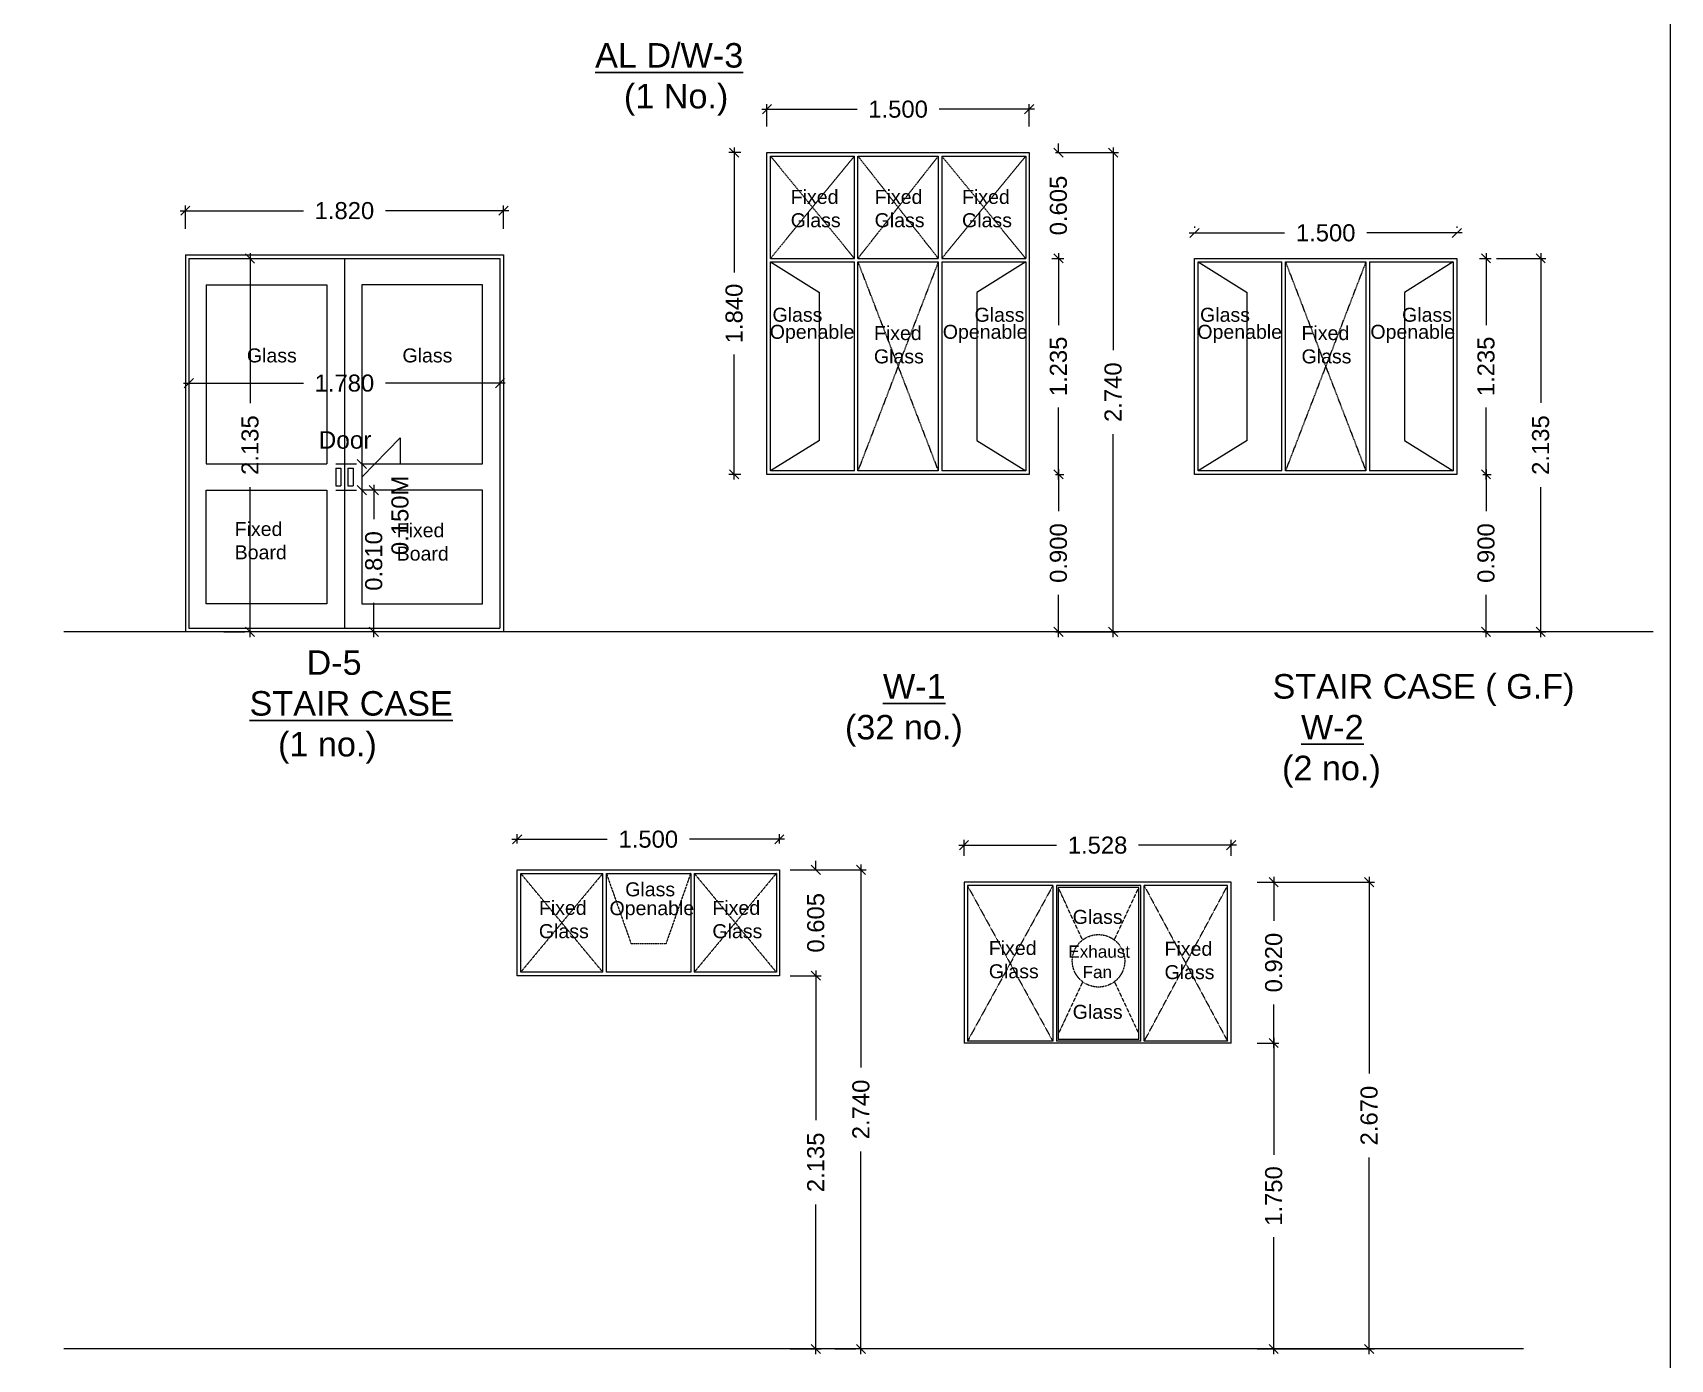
# Model space of a CAD drawing. Header units: metres. Extents: x 1545540 to 2027037, y 435419 to 693806.
# Drawn here: x 1554528 to 1563896, y 524198 to 531784 of the extents above; entities that cross this region are included whole.
import ezdxf

# ---------------------------------------------------------------- set-up
doc = ezdxf.new("R2010")
doc.units = ezdxf.units.M
doc.header["$LTSCALE"] = 1000
doc.header["$PDMODE"] = 35
doc.linetypes.add('ACAD_ISO02W100', pattern=[15, 12, -3])
doc.linetypes.add('DASHED', pattern=[0.75, 0.5, -0.25])
doc.layers.get('Defpoints').update_dxf_attribs({"lineweight": 18})
doc.layers.add('dimen', color=1, linetype='Continuous')
doc.layers.add('text', color=7, linetype='Continuous')
for name, color, linetype, lineweight in [('FLOOR FINISH', 10, 'Continuous', 15), ('Ventilator', 6, 'DASHED', 18), ('wall l', 7, 'Continuous', 20), ('Window n door', 150, 'Continuous', 15)]:
    doc.layers.add(name, color=color, linetype=linetype, lineweight=lineweight)
doc.styles.add('dim-stylus bt', font='arial.ttf')
doc.styles.add('L120', font='simplex.shx', dxfattribs={"height": 1})
doc.dimstyles.new('1      100 (big)', dxfattribs={"dimscale": 75, "dimtxt": 5, "dimasz": 3.5, "dimexe": 1.5, "dimexo": 2, "dimgap": 1, "dimtad": 0, "dimdec": 3, "dimlfac": 0.001, "dimzin": 0, "dimdsep": 46, "dimtxsty": 'dim-stylus bt', "dimblk": 'OBLIQUE', "dimcen": 0, "dimdle": 0.6, "dimclrd": 256, "dimclre": 7, "dimclrt": 256, "dimadec": 0, "dimazin": 0, "dimtfac": 0.7, "dimtdec": 3, "dimtofl": 0, "dimtmove": 1, "dimatfit": 3, "dimldrblk": 'OPEN90', "dimfxl": 0, "dimtolj": 1, "dimtzin": 0, "dimlwd": 15, "dimlwe": 15, "dimarcsym": 0})

# ---------------------------------------------------------------- blocks, each defined once
blk = doc.blocks.new('_Oblique')
at = {"color": 0, "linetype": 'ByBlock', "lineweight": -2}
blk.add_line((-0.5, -0.5), (0.5, 0.5), dxfattribs=at)
blk = doc.blocks.new('*D1062')
at = {"layer": 'Defpoints', "color": 0, "transparency": 16777216}
for p in [(1558711.7, 526996.6), (1558711.7, 526391.6), (1559007.4, 526391.6)]:
    blk.add_point(p, dxfattribs=at)
at = {"layer": 'dimen', "lineweight": 15, "transparency": 16777216}
for p, q in [((1559007.4, 526996.6), (1559007.4, 527049.1)), ((1559007.4, 526391.6), (1559007.4, 526339.1))]:
    blk.add_line(p, q, dxfattribs=at)
at = {"layer": 'dimen', "color": 7, "lineweight": 15, "transparency": 16777216}
for p, q in [((1558861.7, 526996.6), (1559037.4, 526996.6)), ((1558861.7, 526391.6), (1559037.4, 526391.6))]:
    blk.add_line(p, q, dxfattribs=at)
at = {"layer": 'dimen', "lineweight": 15, "transparency": 16777216, "xscale": 52.5, "yscale": 52.5, "zscale": 52.5}
for p, rotation in [((1559007.4, 526996.6), 270), ((1559007.4, 526391.6), 90)]:
    blk.add_blockref('_Oblique', p, dxfattribs=dict(at, rotation=rotation))
at = {"layer": 'dimen', "transparency": 16777216, "insert": (1559007.4, 526694.1), "char_height": 97.5, "attachment_point": 5, "rotation": 90, "style": 'dim-stylus bt'}
blk.add_mtext('\\A1;0.605 ', dxfattribs=at)
blk = doc.blocks.new('_Open90')
at = {"color": 0, "linetype": 'ByBlock', "lineweight": -2}
for p, q in [((0, 0), (-1, 0)), ((-0.5, 0.5), (0, 0)), ((0, 0), (-0.5, -0.5))]:
    blk.add_line(p, q, dxfattribs=at)
blk = doc.blocks.new('*D1063')
at = {"layer": 'Defpoints', "color": 0, "transparency": 16777216}
for p in [(1558799.2, 527171.7), (1557299.2, 526996.6), (1558799.2, 526996.6)]:
    blk.add_point(p, dxfattribs=at)
at = {"layer": 'dimen', "lineweight": 15, "transparency": 16777216}
for p, q in [((1557269.2, 527171.7), (1557814.5, 527171.7)), ((1558829.2, 527171.7), (1558284, 527171.7))]:
    blk.add_line(p, q, dxfattribs=at)
at = {"layer": 'dimen', "color": 7, "lineweight": 15, "transparency": 16777216}
for p, q in [((1557299.2, 527146.6), (1557299.2, 527201.7)), ((1558799.2, 527146.6), (1558799.2, 527201.7))]:
    blk.add_line(p, q, dxfattribs=at)
at = {"layer": 'dimen', "lineweight": 15, "transparency": 16777216, "xscale": 52.5, "yscale": 52.5, "zscale": 52.5, "rotation": 180}
blk.add_blockref('_Oblique', (1557299.2, 527171.7), dxfattribs=at)
at = {"layer": 'dimen', "lineweight": 15, "transparency": 16777216, "xscale": 52.5, "yscale": 52.5, "zscale": 52.5}
blk.add_blockref('_Oblique', (1558799.2, 527171.7), dxfattribs=at)
at = {"layer": 'dimen', "transparency": 16777216, "insert": (1558049.2, 527171.7), "char_height": 97.5, "attachment_point": 5, "style": 'dim-stylus bt'}
blk.add_mtext('\\A1;1.500 ', dxfattribs=at)
blk = doc.blocks.new('*D1064')
at = {"layer": 'Defpoints', "color": 0, "transparency": 16777216}
for p in [(1558711.7, 526391.6), (1558711.7, 524256.9), (1559007.4, 524256.9)]:
    blk.add_point(p, dxfattribs=at)
at = {"layer": 'dimen', "color": 7, "lineweight": 15, "transparency": 16777216}
for p, q in [((1558861.7, 526391.6), (1559037.4, 526391.6)), ((1558861.7, 524256.9), (1559037.4, 524256.9))]:
    blk.add_line(p, q, dxfattribs=at)
at = {"layer": 'dimen', "lineweight": 15, "transparency": 16777216}
for p, q in [((1559007.4, 526421.6), (1559007.4, 525565)), ((1559007.4, 524226.9), (1559007.4, 525083.6))]:
    blk.add_line(p, q, dxfattribs=at)
at = {"layer": 'dimen', "lineweight": 15, "transparency": 16777216, "xscale": 52.5, "yscale": 52.5, "zscale": 52.5}
for p, rotation in [((1559007.4, 526391.6), 90), ((1559007.4, 524256.9), 270)]:
    blk.add_blockref('_Oblique', p, dxfattribs=dict(at, rotation=rotation))
at = {"layer": 'dimen', "transparency": 16777216, "insert": (1559007.4, 525324.3), "char_height": 97.5, "attachment_point": 5, "rotation": 90, "style": 'dim-stylus bt'}
blk.add_mtext('\\A1;2.135 ', dxfattribs=at)
blk = doc.blocks.new('*D1065')
at = {"layer": 'Defpoints', "color": 0, "transparency": 16777216}
for p in [(1558799.2, 526996.6), (1559265.8, 524256.9), (1559265.8, 524256.9)]:
    blk.add_point(p, dxfattribs=at)
at = {"layer": 'dimen', "color": 7, "lineweight": 15, "transparency": 16777216}
for p, q in [((1558949.2, 526996.6), (1559295.8, 526996.6)), ((1559115.8, 524256.9), (1559235.8, 524256.9))]:
    blk.add_line(p, q, dxfattribs=at)
at = {"layer": 'dimen', "lineweight": 15, "transparency": 16777216}
for p, q in [((1559265.8, 527026.6), (1559265.8, 525866.9)), ((1559265.8, 524226.9), (1559265.8, 525386.6))]:
    blk.add_line(p, q, dxfattribs=at)
at = {"layer": 'dimen', "lineweight": 15, "transparency": 16777216, "xscale": 52.5, "yscale": 52.5, "zscale": 52.5}
for p, rotation in [((1559265.8, 526996.6), 90), ((1559265.8, 524256.9), 270)]:
    blk.add_blockref('_Oblique', p, dxfattribs=dict(at, rotation=rotation))
at = {"layer": 'dimen', "transparency": 16777216, "insert": (1559265.8, 525626.8), "char_height": 97.5, "attachment_point": 5, "rotation": 90, "style": 'dim-stylus bt'}
blk.add_mtext('\\A1;2.740 ', dxfattribs=at)
blk = doc.blocks.new('*D1013')
at = {"layer": 'Defpoints', "color": 0, "transparency": 16777216}
for p in [(1560228.2, 531098.4), (1560208.2, 530493.4), (1560395.7, 530493.4)]:
    blk.add_point(p, dxfattribs=at)
at = {"layer": 'dimen', "lineweight": 15, "transparency": 16777216}
for p, q in [((1560395.7, 531098.4), (1560395.7, 531150.9)), ((1560395.7, 530493.4), (1560395.7, 530440.9))]:
    blk.add_line(p, q, dxfattribs=at)
at = {"layer": 'dimen', "color": 7, "lineweight": 15, "transparency": 16777216}
for p, q in [((1560378.2, 531098.4), (1560425.7, 531098.4)), ((1560358.2, 530493.4), (1560425.7, 530493.4))]:
    blk.add_line(p, q, dxfattribs=at)
at = {"layer": 'dimen', "lineweight": 15, "transparency": 16777216, "xscale": 52.5, "yscale": 52.5, "zscale": 52.5}
for p, rotation in [((1560395.7, 531098.4), 270), ((1560395.7, 530493.4), 90)]:
    blk.add_blockref('_Oblique', p, dxfattribs=dict(at, rotation=rotation))
at = {"layer": 'dimen', "transparency": 16777216, "insert": (1560395.7, 530795.9), "char_height": 97.5, "attachment_point": 5, "rotation": 90, "style": 'dim-stylus bt'}
blk.add_mtext('\\A1;0.605 ', dxfattribs=at)
blk = doc.blocks.new('*D1014')
at = {"layer": 'Defpoints', "color": 0, "transparency": 16777216}
for p in [(1560208.2, 530493.4), (1560395.7, 530493.4), (1560228.2, 529258.4)]:
    blk.add_point(p, dxfattribs=at)
at = {"layer": 'dimen', "lineweight": 15, "transparency": 16777216}
for p, q in [((1560395.7, 530523.4), (1560395.7, 530111.1)), ((1560395.7, 529228.4), (1560395.7, 529640.6))]:
    blk.add_line(p, q, dxfattribs=at)
at = {"layer": 'dimen', "color": 7, "lineweight": 15, "transparency": 16777216}
for p, q in [((1560358.2, 530493.4), (1560425.7, 530493.4)), ((1560378.2, 529258.4), (1560425.7, 529258.4))]:
    blk.add_line(p, q, dxfattribs=at)
at = {"layer": 'dimen', "lineweight": 15, "transparency": 16777216, "xscale": 52.5, "yscale": 52.5, "zscale": 52.5}
for p, rotation in [((1560395.7, 530493.4), 90), ((1560395.7, 529258.4), 270)]:
    blk.add_blockref('_Oblique', p, dxfattribs=dict(at, rotation=rotation))
at = {"layer": 'dimen', "transparency": 16777216, "insert": (1560395.7, 529875.9), "char_height": 97.5, "attachment_point": 5, "rotation": 90, "style": 'dim-stylus bt'}
blk.add_mtext('\\A1;1.235 ', dxfattribs=at)
blk = doc.blocks.new('*D1015')
at = {"layer": 'Defpoints', "color": 0, "transparency": 16777216}
for p in [(1560228.2, 531346.3), (1558728.2, 531098.4), (1560228.2, 531098.4)]:
    blk.add_point(p, dxfattribs=at)
at = {"layer": 'dimen', "lineweight": 15, "transparency": 16777216}
for p, q in [((1558698.2, 531346.3), (1559243.4, 531346.3)), ((1560258.2, 531346.3), (1559712.9, 531346.3))]:
    blk.add_line(p, q, dxfattribs=at)
at = {"layer": 'dimen', "color": 7, "lineweight": 15, "transparency": 16777216}
for p, q in [((1558728.2, 531248.4), (1558728.2, 531376.3)), ((1560228.2, 531248.4), (1560228.2, 531376.3))]:
    blk.add_line(p, q, dxfattribs=at)
at = {"layer": 'dimen', "lineweight": 15, "transparency": 16777216, "xscale": 52.5, "yscale": 52.5, "zscale": 52.5, "rotation": 180}
blk.add_blockref('_Oblique', (1558728.2, 531346.3), dxfattribs=at)
at = {"layer": 'dimen', "lineweight": 15, "transparency": 16777216, "xscale": 52.5, "yscale": 52.5, "zscale": 52.5}
blk.add_blockref('_Oblique', (1560228.2, 531346.3), dxfattribs=at)
at = {"layer": 'dimen', "transparency": 16777216, "insert": (1559478.2, 531346.3), "char_height": 97.5, "attachment_point": 5, "style": 'dim-stylus bt'}
blk.add_mtext('\\A1;1.500 ', dxfattribs=at)
blk = doc.blocks.new('*D1016')
at = {"layer": 'Defpoints', "color": 0, "transparency": 16777216}
for p in [(1560228.2, 531098.4), (1560228.2, 528358.4), (1560708.2, 528358.4)]:
    blk.add_point(p, dxfattribs=at)
at = {"layer": 'dimen', "color": 7, "lineweight": 15, "transparency": 16777216}
for p, q in [((1560378.2, 531098.4), (1560738.2, 531098.4)), ((1560378.2, 528358.4), (1560738.2, 528358.4))]:
    blk.add_line(p, q, dxfattribs=at)
at = {"layer": 'dimen', "lineweight": 15, "transparency": 16777216}
for p, q in [((1560708.2, 531128.4), (1560708.2, 529968.5)), ((1560708.2, 528328.4), (1560708.2, 529488.2))]:
    blk.add_line(p, q, dxfattribs=at)
at = {"layer": 'dimen', "lineweight": 15, "transparency": 16777216, "xscale": 52.5, "yscale": 52.5, "zscale": 52.5}
for p, rotation in [((1560708.2, 531098.4), 90), ((1560708.2, 528358.4), 270)]:
    blk.add_blockref('_Oblique', p, dxfattribs=dict(at, rotation=rotation))
at = {"layer": 'dimen', "transparency": 16777216, "insert": (1560708.2, 529728.4), "char_height": 97.5, "attachment_point": 5, "rotation": 90, "style": 'dim-stylus bt'}
blk.add_mtext('\\A1;2.740 ', dxfattribs=at)
blk = doc.blocks.new('*D1017')
at = {"layer": 'Defpoints', "color": 0, "transparency": 16777216}
for p in [(1560228.2, 529258.4), (1560228.2, 528358.4), (1560395.7, 528358.4)]:
    blk.add_point(p, dxfattribs=at)
at = {"layer": 'dimen', "lineweight": 15, "transparency": 16777216}
for p, q in [((1560395.7, 529288.4), (1560395.7, 529047.7)), ((1560395.7, 528328.4), (1560395.7, 528569))]:
    blk.add_line(p, q, dxfattribs=at)
at = {"layer": 'dimen', "color": 7, "lineweight": 15, "transparency": 16777216}
for p, q in [((1560378.2, 529258.4), (1560425.7, 529258.4)), ((1560378.2, 528358.4), (1560425.7, 528358.4))]:
    blk.add_line(p, q, dxfattribs=at)
at = {"layer": 'dimen', "lineweight": 15, "transparency": 16777216, "xscale": 52.5, "yscale": 52.5, "zscale": 52.5}
for p, rotation in [((1560395.7, 529258.4), 90), ((1560395.7, 528358.4), 270)]:
    blk.add_blockref('_Oblique', p, dxfattribs=dict(at, rotation=rotation))
at = {"layer": 'dimen', "transparency": 16777216, "insert": (1560395.7, 528808.4), "char_height": 97.5, "attachment_point": 5, "rotation": 90, "style": 'dim-stylus bt'}
blk.add_mtext('\\A1;0.900 ', dxfattribs=at)
blk = doc.blocks.new('*D1018')
at = {"layer": 'Defpoints', "color": 0, "transparency": 16777216}
for p in [(1558728.2, 531098.4), (1558540.4, 529258.4), (1558728.2, 529258.4)]:
    blk.add_point(p, dxfattribs=at)
at = {"layer": 'dimen', "color": 7, "lineweight": 15, "transparency": 16777216}
for p, q in [((1558578.2, 531098.4), (1558510.4, 531098.4)), ((1558578.2, 529258.4), (1558510.4, 529258.4))]:
    blk.add_line(p, q, dxfattribs=at)
at = {"layer": 'dimen', "lineweight": 15, "transparency": 16777216}
for p, q in [((1558540.4, 531128.4), (1558540.4, 530413.1)), ((1558540.4, 529228.4), (1558540.4, 529943.6))]:
    blk.add_line(p, q, dxfattribs=at)
at = {"layer": 'dimen', "lineweight": 15, "transparency": 16777216, "xscale": 52.5, "yscale": 52.5, "zscale": 52.5}
for p, rotation in [((1558540.4, 531098.4), 90), ((1558540.4, 529258.4), 270)]:
    blk.add_blockref('_Oblique', p, dxfattribs=dict(at, rotation=rotation))
at = {"layer": 'dimen', "transparency": 16777216, "insert": (1558540.4, 530178.4), "char_height": 97.5, "attachment_point": 5, "rotation": 90, "style": 'dim-stylus bt'}
blk.add_mtext('\\A1;1.840', dxfattribs=at)
blk = doc.blocks.new('*D1025')
at = {"layer": 'Defpoints', "color": 0, "transparency": 16777216}
for p in [(1555420.8, 529779.8), (1557200.8, 529779.8), (1557200.8, 529779.8)]:
    blk.add_point(p, dxfattribs=at)
at = {"layer": 'dimen', "color": 7, "lineweight": 15, "transparency": 16777216}
for p, q in [((1555420.8, 529929.8), (1555420.8, 529809.8)), ((1557200.8, 529929.8), (1557200.8, 529809.8))]:
    blk.add_line(p, q, dxfattribs=at)
at = {"layer": 'dimen', "lineweight": 15, "transparency": 16777216}
for p, q in [((1555390.8, 529779.8), (1556076, 529779.8)), ((1557230.8, 529779.8), (1556545.5, 529779.8))]:
    blk.add_line(p, q, dxfattribs=at)
at = {"layer": 'dimen', "lineweight": 15, "transparency": 16777216, "xscale": 52.5, "yscale": 52.5, "zscale": 52.5, "rotation": 180}
blk.add_blockref('_Oblique', (1555420.8, 529779.8), dxfattribs=at)
at = {"layer": 'dimen', "lineweight": 15, "transparency": 16777216, "xscale": 52.5, "yscale": 52.5, "zscale": 52.5}
blk.add_blockref('_Oblique', (1557200.8, 529779.8), dxfattribs=at)
at = {"layer": 'dimen', "transparency": 16777216, "insert": (1556310.8, 529779.8), "char_height": 97.5, "attachment_point": 5, "style": 'dim-stylus bt'}
blk.add_mtext('\\A1;1.780 ', dxfattribs=at)
blk = doc.blocks.new('*D1026')
at = {"layer": 'Defpoints', "color": 0, "transparency": 16777216}
for p in [(1556410.8, 529318.1), (1556410.8, 529168.1), (1556410.8, 529168.1)]:
    blk.add_point(p, dxfattribs=at)
at = {"layer": 'dimen', "lineweight": 15, "transparency": 16777216}
for p, q in [((1556410.8, 529243.1), (1556628.9, 529468.1)), ((1556628.9, 529468.1), (1556628.9, 529318.1)), ((1556410.8, 529348.1), (1556410.8, 529138.1))]:
    blk.add_line(p, q, dxfattribs=at)
at = {"layer": 'dimen', "color": 7, "lineweight": 15, "transparency": 16777216}
for p, q in [((1556260.8, 529318.1), (1556380.8, 529318.1)), ((1556260.8, 529168.1), (1556380.8, 529168.1))]:
    blk.add_line(p, q, dxfattribs=at)
at = {"layer": 'dimen', "lineweight": 15, "transparency": 16777216, "xscale": 52.5, "yscale": 52.5, "zscale": 52.5}
for p, rotation in [((1556410.8, 529318.1), 90), ((1556410.8, 529168.1), 270)]:
    blk.add_blockref('_Oblique', p, dxfattribs=dict(at, rotation=rotation))
at = {"layer": 'dimen', "transparency": 16777216, "insert": (1556628.9, 529023.9), "char_height": 97.5, "attachment_point": 5, "rotation": 90, "style": 'dim-stylus bt'}
blk.add_mtext('\\A1;0.150M', dxfattribs=at)
blk = doc.blocks.new('*D1027')
at = {"layer": 'Defpoints', "color": 0, "transparency": 16777216}
for p in [(1556410.8, 529168.1), (1556410.8, 528358.4), (1556478.8, 528358.4)]:
    blk.add_point(p, dxfattribs=at)
at = {"layer": 'dimen', "lineweight": 15, "transparency": 16777216}
for p, q in [((1556478.8, 529198.1), (1556478.8, 529002.6)), ((1556478.8, 528328.4), (1556478.8, 528523.9))]:
    blk.add_line(p, q, dxfattribs=at)
at = {"layer": 'dimen', "color": 7, "lineweight": 15, "transparency": 16777216}
for p, q in [((1556560.8, 529168.1), (1556508.8, 529168.1)), ((1556560.8, 528358.4), (1556508.8, 528358.4))]:
    blk.add_line(p, q, dxfattribs=at)
at = {"layer": 'dimen', "lineweight": 15, "transparency": 16777216, "xscale": 52.5, "yscale": 52.5, "zscale": 52.5}
for p, rotation in [((1556478.8, 529168.1), 90), ((1556478.8, 528358.4), 270)]:
    blk.add_blockref('_Oblique', p, dxfattribs=dict(at, rotation=rotation))
at = {"layer": 'dimen', "transparency": 16777216, "insert": (1556478.8, 528763.2), "char_height": 97.5, "attachment_point": 5, "rotation": 90, "style": 'dim-stylus bt'}
blk.add_mtext('\\A1;0.810 ', dxfattribs=at)
blk = doc.blocks.new('*D1028')
at = {"layer": 'Defpoints', "color": 0, "transparency": 16777216}
for p in [(1555771, 530493.1), (1555771, 528358.4), (1555771, 528358.4)]:
    blk.add_point(p, dxfattribs=at)
at = {"layer": 'dimen', "lineweight": 15, "transparency": 16777216}
for p, q in [((1555771, 530523.1), (1555771, 529666.4)), ((1555771, 528328.4), (1555771, 529185))]:
    blk.add_line(p, q, dxfattribs=at)
at = {"layer": 'dimen', "color": 7, "lineweight": 15, "transparency": 16777216}
for p, q in [((1555621, 530493.1), (1555741, 530493.1)), ((1555621, 528358.4), (1555741, 528358.4))]:
    blk.add_line(p, q, dxfattribs=at)
at = {"layer": 'dimen', "lineweight": 15, "transparency": 16777216, "xscale": 52.5, "yscale": 52.5, "zscale": 52.5}
for p, rotation in [((1555771, 530493.1), 90), ((1555771, 528358.4), 270)]:
    blk.add_blockref('_Oblique', p, dxfattribs=dict(at, rotation=rotation))
at = {"layer": 'dimen', "transparency": 16777216, "insert": (1555771, 529425.7), "char_height": 97.5, "attachment_point": 5, "rotation": 90, "style": 'dim-stylus bt'}
blk.add_mtext('\\A1;2.135', dxfattribs=at)
blk = doc.blocks.new('*D1006')
at = {"layer": 'Defpoints', "color": 0, "transparency": 16777216}
for p in [(1555400.8, 530766.1), (1555400.8, 530513.1), (1557220.8, 530513.1)]:
    blk.add_point(p, dxfattribs=at)
at = {"layer": 'dimen', "color": 7, "lineweight": 15, "transparency": 16777216}
for p, q in [((1555400.8, 530663.1), (1555400.8, 530796.1)), ((1557220.8, 530663.1), (1557220.8, 530796.1))]:
    blk.add_line(p, q, dxfattribs=at)
at = {"layer": 'dimen', "lineweight": 15, "transparency": 16777216}
for p, q in [((1555370.8, 530766.1), (1556076, 530766.1)), ((1557250.8, 530766.1), (1556545.5, 530766.1))]:
    blk.add_line(p, q, dxfattribs=at)
at = {"layer": 'dimen', "lineweight": 15, "transparency": 16777216, "xscale": 52.5, "yscale": 52.5, "zscale": 52.5, "rotation": 180}
blk.add_blockref('_Oblique', (1555400.8, 530766.1), dxfattribs=at)
at = {"layer": 'dimen', "lineweight": 15, "transparency": 16777216, "xscale": 52.5, "yscale": 52.5, "zscale": 52.5}
blk.add_blockref('_Oblique', (1557220.8, 530766.1), dxfattribs=at)
at = {"layer": 'dimen', "transparency": 16777216, "insert": (1556310.8, 530766.1), "char_height": 97.5, "attachment_point": 5, "style": 'dim-stylus bt'}
blk.add_mtext('\\A1;1.820 ', dxfattribs=at)
blk = doc.blocks.new('*D1051')
at = {"layer": 'Defpoints', "color": 0, "transparency": 16777216}
for p in [(1561383.2, 526006.6), (1561383.2, 524256.9), (1561627.1, 524256.9)]:
    blk.add_point(p, dxfattribs=at)
at = {"layer": 'dimen', "color": 7, "lineweight": 15, "transparency": 16777216}
for p, q in [((1561533.2, 526006.6), (1561657.1, 526006.6)), ((1561533.2, 524256.9), (1561657.1, 524256.9))]:
    blk.add_line(p, q, dxfattribs=at)
at = {"layer": 'dimen', "lineweight": 15, "transparency": 16777216}
for p, q in [((1561627.1, 526036.6), (1561627.1, 525366.5)), ((1561627.1, 524226.9), (1561627.1, 524897))]:
    blk.add_line(p, q, dxfattribs=at)
at = {"layer": 'dimen', "lineweight": 15, "transparency": 16777216, "xscale": 52.5, "yscale": 52.5, "zscale": 52.5}
for p, rotation in [((1561627.1, 526006.6), 90), ((1561627.1, 524256.9), 270)]:
    blk.add_blockref('_Oblique', p, dxfattribs=dict(at, rotation=rotation))
at = {"layer": 'dimen', "transparency": 16777216, "insert": (1561627.1, 525131.7), "char_height": 97.5, "attachment_point": 5, "rotation": 90, "style": 'dim-stylus bt'}
blk.add_mtext('\\A1;1.750 ', dxfattribs=at)
blk = doc.blocks.new('*D1052')
at = {"layer": 'Defpoints', "color": 0, "transparency": 16777216}
for p in [(1561383.2, 526926.6), (1561627.1, 526926.6), (1561383.2, 526006.6)]:
    blk.add_point(p, dxfattribs=at)
at = {"layer": 'dimen', "lineweight": 15, "transparency": 16777216}
for p, q in [((1561627.1, 526956.6), (1561627.1, 526705.9)), ((1561627.1, 525976.6), (1561627.1, 526227.2))]:
    blk.add_line(p, q, dxfattribs=at)
at = {"layer": 'dimen', "color": 7, "lineweight": 15, "transparency": 16777216}
for p, q in [((1561533.2, 526926.6), (1561657.1, 526926.6)), ((1561533.2, 526006.6), (1561657.1, 526006.6))]:
    blk.add_line(p, q, dxfattribs=at)
at = {"layer": 'dimen', "lineweight": 15, "transparency": 16777216, "xscale": 52.5, "yscale": 52.5, "zscale": 52.5}
for p, rotation in [((1561627.1, 526926.6), 90), ((1561627.1, 526006.6), 270)]:
    blk.add_blockref('_Oblique', p, dxfattribs=dict(at, rotation=rotation))
at = {"layer": 'dimen', "transparency": 16777216, "insert": (1561627.1, 526466.6), "char_height": 97.5, "attachment_point": 5, "rotation": 90, "style": 'dim-stylus bt'}
blk.add_mtext('\\A1;0.920', dxfattribs=at)
blk = doc.blocks.new('*D1053')
at = {"layer": 'Defpoints', "color": 0, "transparency": 16777216}
for p in [(1561383.2, 526926.6), (1561383.2, 524256.9), (1562172.9, 524256.9)]:
    blk.add_point(p, dxfattribs=at)
at = {"layer": 'dimen', "lineweight": 15, "transparency": 16777216}
for p, q in [((1562172.9, 526956.6), (1562172.9, 525831.9)), ((1562172.9, 524226.9), (1562172.9, 525351.6))]:
    blk.add_line(p, q, dxfattribs=at)
at = {"layer": 'dimen', "color": 7, "lineweight": 15, "transparency": 16777216}
for p, q in [((1561533.2, 526926.6), (1562202.9, 526926.6)), ((1561533.2, 524256.9), (1562202.9, 524256.9))]:
    blk.add_line(p, q, dxfattribs=at)
at = {"layer": 'dimen', "lineweight": 15, "transparency": 16777216, "xscale": 52.5, "yscale": 52.5, "zscale": 52.5}
for p, rotation in [((1562172.9, 526926.6), 90), ((1562172.9, 524256.9), 270)]:
    blk.add_blockref('_Oblique', p, dxfattribs=dict(at, rotation=rotation))
at = {"layer": 'dimen', "transparency": 16777216, "insert": (1562172.9, 525591.7), "char_height": 97.5, "attachment_point": 5, "rotation": 90, "style": 'dim-stylus bt'}
blk.add_mtext('\\A1;2.670 ', dxfattribs=at)
blk = doc.blocks.new('*D1054')
at = {"layer": 'Defpoints', "color": 0, "transparency": 16777216}
for p in [(1561383.2, 527137.7), (1559855.4, 526926.6), (1561383.2, 526926.6)]:
    blk.add_point(p, dxfattribs=at)
at = {"layer": 'dimen', "lineweight": 15, "transparency": 16777216}
for p, q in [((1559825.4, 527137.7), (1560384.3, 527137.7)), ((1561413.2, 527137.7), (1560854.3, 527137.7))]:
    blk.add_line(p, q, dxfattribs=at)
at = {"layer": 'dimen', "color": 7, "lineweight": 15, "transparency": 16777216}
for p, q in [((1559855.4, 527076.6), (1559855.4, 527167.7)), ((1561383.2, 527076.6), (1561383.2, 527167.7))]:
    blk.add_line(p, q, dxfattribs=at)
at = {"layer": 'dimen', "lineweight": 15, "transparency": 16777216, "xscale": 52.5, "yscale": 52.5, "zscale": 52.5, "rotation": 180}
blk.add_blockref('_Oblique', (1559855.4, 527137.7), dxfattribs=at)
at = {"layer": 'dimen', "lineweight": 15, "transparency": 16777216, "xscale": 52.5, "yscale": 52.5, "zscale": 52.5}
blk.add_blockref('_Oblique', (1561383.2, 527137.7), dxfattribs=at)
at = {"layer": 'dimen', "transparency": 16777216, "insert": (1560619.3, 527137.7), "char_height": 97.5, "attachment_point": 5, "style": 'dim-stylus bt'}
blk.add_mtext('\\A1;1.528 ', dxfattribs=at)
blk = doc.blocks.new('*D1055')
at = {"layer": 'Defpoints', "color": 0, "transparency": 16777216}
for p in [(1562654.3, 530493.4), (1562841.8, 530493.4), (1562674.3, 529258.4)]:
    blk.add_point(p, dxfattribs=at)
at = {"layer": 'dimen', "lineweight": 15, "transparency": 16777216}
for p, q in [((1562841.8, 530523.4), (1562841.8, 530111.1)), ((1562841.8, 529228.4), (1562841.8, 529640.6))]:
    blk.add_line(p, q, dxfattribs=at)
at = {"layer": 'dimen', "color": 7, "lineweight": 15, "transparency": 16777216}
for p, q in [((1562804.3, 530493.4), (1562871.8, 530493.4)), ((1562824.3, 529258.4), (1562871.8, 529258.4))]:
    blk.add_line(p, q, dxfattribs=at)
at = {"layer": 'dimen', "lineweight": 15, "transparency": 16777216, "xscale": 52.5, "yscale": 52.5, "zscale": 52.5}
for p, rotation in [((1562841.8, 530493.4), 90), ((1562841.8, 529258.4), 270)]:
    blk.add_blockref('_Oblique', p, dxfattribs=dict(at, rotation=rotation))
at = {"layer": 'dimen', "transparency": 16777216, "insert": (1562841.8, 529875.9), "char_height": 97.5, "attachment_point": 5, "rotation": 90, "style": 'dim-stylus bt'}
blk.add_mtext('\\A1;1.235 ', dxfattribs=at)
blk = doc.blocks.new('*D1056')
at = {"layer": 'Defpoints', "color": 0, "transparency": 16777216}
for p in [(1562674.3, 530639.1), (1561174.3, 530525.4), (1562674.3, 530525.4)]:
    blk.add_point(p, dxfattribs=at)
at = {"layer": 'dimen', "lineweight": 15, "transparency": 16777216}
for p, q in [((1561144.3, 530639.1), (1561689.6, 530639.1)), ((1562704.3, 530639.1), (1562159.1, 530639.1))]:
    blk.add_line(p, q, dxfattribs=at)
at = {"layer": 'dimen', "color": 7, "lineweight": 15, "transparency": 16777216}
for p, q in [((1561174.3, 530675.4), (1561174.3, 530669.1)), ((1562674.3, 530675.4), (1562674.3, 530669.1))]:
    blk.add_line(p, q, dxfattribs=at)
at = {"layer": 'dimen', "lineweight": 15, "transparency": 16777216, "xscale": 52.5, "yscale": 52.5, "zscale": 52.5, "rotation": 180}
blk.add_blockref('_Oblique', (1561174.3, 530639.1), dxfattribs=at)
at = {"layer": 'dimen', "lineweight": 15, "transparency": 16777216, "xscale": 52.5, "yscale": 52.5, "zscale": 52.5}
blk.add_blockref('_Oblique', (1562674.3, 530639.1), dxfattribs=at)
at = {"layer": 'dimen', "transparency": 16777216, "insert": (1561924.3, 530639.1), "char_height": 97.5, "attachment_point": 5, "style": 'dim-stylus bt'}
blk.add_mtext('\\A1;1.500 ', dxfattribs=at)
blk = doc.blocks.new('*D1057')
at = {"layer": 'Defpoints', "color": 0, "transparency": 16777216}
for p in [(1562751.5, 530493.4), (1562674.3, 528358.4), (1563154.3, 528358.4)]:
    blk.add_point(p, dxfattribs=at)
at = {"layer": 'dimen', "lineweight": 15, "transparency": 16777216}
for p, q in [((1563154.3, 530523.4), (1563154.3, 529666.6)), ((1563154.3, 528328.4), (1563154.3, 529185.2))]:
    blk.add_line(p, q, dxfattribs=at)
at = {"layer": 'dimen', "color": 7, "lineweight": 15, "transparency": 16777216}
for p, q in [((1562901.5, 530493.4), (1563184.3, 530493.4)), ((1562824.3, 528358.4), (1563184.3, 528358.4))]:
    blk.add_line(p, q, dxfattribs=at)
at = {"layer": 'dimen', "lineweight": 15, "transparency": 16777216, "xscale": 52.5, "yscale": 52.5, "zscale": 52.5}
for p, rotation in [((1563154.3, 530493.4), 90), ((1563154.3, 528358.4), 270)]:
    blk.add_blockref('_Oblique', p, dxfattribs=dict(at, rotation=rotation))
at = {"layer": 'dimen', "transparency": 16777216, "insert": (1563154.3, 529425.9), "char_height": 97.5, "attachment_point": 5, "rotation": 90, "style": 'dim-stylus bt'}
blk.add_mtext('\\A1;2.135 ', dxfattribs=at)
blk = doc.blocks.new('*D1058')
at = {"layer": 'Defpoints', "color": 0, "transparency": 16777216}
for p in [(1562674.3, 529258.4), (1562674.3, 528358.4), (1562841.8, 528358.4)]:
    blk.add_point(p, dxfattribs=at)
at = {"layer": 'dimen', "lineweight": 15, "transparency": 16777216}
for p, q in [((1562841.8, 529288.4), (1562841.8, 529047.7)), ((1562841.8, 528328.4), (1562841.8, 528569))]:
    blk.add_line(p, q, dxfattribs=at)
at = {"layer": 'dimen', "color": 7, "lineweight": 15, "transparency": 16777216}
for p, q in [((1562824.3, 529258.4), (1562871.8, 529258.4)), ((1562824.3, 528358.4), (1562871.8, 528358.4))]:
    blk.add_line(p, q, dxfattribs=at)
at = {"layer": 'dimen', "lineweight": 15, "transparency": 16777216, "xscale": 52.5, "yscale": 52.5, "zscale": 52.5}
for p, rotation in [((1562841.8, 529258.4), 90), ((1562841.8, 528358.4), 270)]:
    blk.add_blockref('_Oblique', p, dxfattribs=dict(at, rotation=rotation))
at = {"layer": 'dimen', "transparency": 16777216, "insert": (1562841.8, 528808.4), "char_height": 97.5, "attachment_point": 5, "rotation": 90, "style": 'dim-stylus bt'}
blk.add_mtext('\\A1;0.900 ', dxfattribs=at)

msp = doc.modelspace()

# ---------------------------------------------------------------- linework, layer by layer
at = {"layer": 'FLOOR FINISH', "ltscale": 0.05}
for p, q in [((1563797.6426, 528358.3559), (1554705.2401, 528358.3559)), ((1563055.1611, 524256.9158), (1554705.2401, 524256.9158))]:
    msp.add_line(p, q, dxfattribs=at)
at = {"layer": 'Ventilator', "linetype": 'Continuous'}
for p, q in [((1557319.2217, 526976.6376), (1557789.2217, 526976.6376)), ((1557319.2217, 526411.6376), (1557319.2217, 526976.6376)), ((1557789.2217, 526411.6376), (1557789.2217, 526976.6376)), ((1557809.2217, 526976.6376), (1558291.7217, 526976.6376)), ((1557809.2217, 526411.6376), (1557809.2217, 526976.6376)), ((1558291.7217, 526976.6376), (1558291.7217, 526411.6376)), ((1558311.7217, 526976.6376), (1558781.7218, 526976.6376)), ((1558311.7217, 526976.6376), (1558311.7217, 526411.6376)), ((1558781.7218, 526976.6376), (1558781.7218, 526411.6376)), ((1561383.1702, 526926.5672), (1559855.3881, 526926.5672)), ((1559855.3881, 526926.5672), (1559855.3881, 526006.5671)), ((1560363.5429, 526906.5672), (1559875.1701, 526906.5672)), ((1559875.1701, 526906.5672), (1559875.1701, 526016.5671)), ((1560363.5429, 526906.5672), (1560363.5429, 526016.5671)), ((1560866.0429, 526906.5672), (1560383.5429, 526906.5672)), ((1560383.5429, 526906.5672), (1560383.5429, 526016.735)), ((1560856.0429, 526896.5672), (1560393.5429, 526896.5672)), ((1560393.5429, 526896.5672), (1560393.5429, 526026.5671)), ((1560856.0429, 526026.5671), (1560856.0429, 526896.5672)), ((1560866.0429, 526016.5671), (1560866.0429, 526906.5672)), ((1561363.1702, 526906.5672), (1560886.0429, 526906.5672)), ((1560886.0429, 526016.5671), (1560886.0429, 526906.5672)), ((1561363.1702, 526016.5671), (1561363.1702, 526906.5672)), ((1561383.1702, 526006.5671), (1561383.1702, 526926.5672)), ((1557789.2217, 526411.6376), (1557319.2217, 526411.6376)), ((1558291.7217, 526411.6376), (1557809.2217, 526411.6376)), ((1558781.7218, 526411.6376), (1558311.7217, 526411.6376)), ((1561383.1702, 526006.5671), (1559855.3881, 526006.5671)), ((1560363.5429, 526016.5671), (1559875.1701, 526016.5671)), ((1560866.0429, 526016.5671), (1560383.5429, 526016.5671)), ((1560856.0429, 526026.5671), (1560393.5429, 526026.5671)), ((1561363.1702, 526016.5671), (1560886.0429, 526016.5671))]:
    msp.add_line(p, q, dxfattribs=at)
at = {"layer": 'Ventilator', "ltscale": 0.003}
for p, q in [((1557789.2217, 526976.6376), (1557319.2217, 526411.6376)), ((1557789.2217, 526411.6376), (1557319.2217, 526976.6376)), ((1557809.2217, 526976.6376), (1557950.743, 526574.6949)), ((1558291.7217, 526976.6376), (1558150.2005, 526574.6949)), ((1558311.7217, 526976.6376), (1558781.7218, 526411.6376)), ((1558781.7218, 526976.6376), (1558311.7217, 526411.6376)), ((1560363.5429, 526906.5672), (1559875.1701, 526016.5671)), ((1559875.1701, 526906.5672), (1560363.5429, 526016.5671)), ((1560534.0101, 526595.9761), (1560393.5429, 526896.5672)), ((1560715.5757, 526595.9761), (1560856.0429, 526896.5672)), ((1560886.0429, 526016.5671), (1561363.1702, 526906.5672)), ((1560886.0429, 526906.5672), (1561363.1702, 526016.5671)), ((1558150.2005, 526574.6949), (1557950.743, 526574.6949)), ((1560534.0101, 526357.1583), (1560393.5429, 526056.5671)), ((1560715.5757, 526357.1583), (1560856.0429, 526056.5671))]:
    msp.add_line(p, q, dxfattribs=at)
at = {"layer": 'Ventilator', "linetype": 'Continuous'}
msp.add_lwpolyline([(1557809.2217, 526391.6376), (1557299.2217, 526391.6376), (1557299.2217, 526996.6376), (1558799.2218, 526996.6376), (1558799.2218, 526391.6376), (1557809.2217, 526391.6376)], dxfattribs=at)
at = {"layer": 'Ventilator', "ltscale": 0.003}
msp.add_circle((1560624.7929, 526476.5672), 150, dxfattribs=at)
at = {"layer": 'wall l', "ltscale": 0.05}
msp.add_lwpolyline([(1563895.518, 518187.0906), (1553381.3193, 518187.0906), (1553381.3193, 540545.713), (1563895.518, 540545.713)], close=True, dxfattribs=at)
at = {"layer": 'Window n door', "ltscale": 0.05}
for p, q in [((1558748.1929, 531078.3561), (1559228.1929, 531078.3561)), ((1558748.1929, 530493.3561), (1558748.1929, 531078.3561)), ((1559228.1929, 530493.3561), (1559228.1929, 531078.3561)), ((1559248.1929, 531078.3561), (1559708.193, 531078.3561)), ((1559248.1929, 530493.3561), (1559248.1929, 531078.3561)), ((1559708.193, 531078.3561), (1559708.193, 530493.3561)), ((1559728.193, 531078.3561), (1560208.193, 531078.3561)), ((1559728.193, 531078.3561), (1559728.193, 530493.3561)), ((1560208.193, 531078.3561), (1560208.193, 530493.3561)), ((1555400.7711, 530513.0777), (1557220.7712, 530513.0777)), ((1555400.7711, 530513.0777), (1555400.7711, 528358.3559)), ((1557220.7712, 530513.0777), (1557220.7712, 528358.3559)), ((1555420.7711, 530493.0777), (1557200.7712, 530493.0777)), ((1555420.7711, 530493.0777), (1555420.7711, 528378.3559)), ((1556310.7711, 530493.0777), (1556310.7711, 528378.3559)), ((1557200.7712, 530493.0777), (1557200.7712, 528378.3559)), ((1558748.1929, 530493.3561), (1559228.1929, 530493.3561)), ((1558748.1929, 530473.3561), (1559228.1929, 530473.3561)), ((1558748.1929, 529278.356), (1558748.1929, 530473.3561)), ((1558748.1929, 530473.3561), (1559028.1929, 530299.0852)), ((1559228.1929, 529278.356), (1559228.1929, 530473.3561)), ((1559248.1929, 530493.3561), (1559708.193, 530493.3561)), ((1559248.1929, 530473.3561), (1559708.193, 530473.3561)), ((1559248.1929, 529278.356), (1559248.1929, 530473.3561)), ((1559708.193, 530473.3561), (1559708.193, 529278.356)), ((1559728.193, 530493.3561), (1560208.193, 530493.3561)), ((1559728.193, 530473.3561), (1560208.193, 530473.3561)), ((1559728.193, 530473.3561), (1559728.193, 529278.356)), ((1560208.193, 530473.3561), (1559928.193, 530299.0852)), ((1560208.193, 530473.3561), (1560208.193, 529278.356)), ((1561174.3029, 530493.3561), (1562674.303, 530493.3561)), ((1561174.3029, 529258.356), (1561174.3029, 530493.3561)), ((1561194.3029, 530473.3561), (1561674.3029, 530473.3561)), ((1561194.3029, 529278.356), (1561194.3029, 530473.3561)), ((1561194.3029, 530473.3561), (1561474.3029, 530299.0852)), ((1561674.3029, 529278.356), (1561674.3029, 530473.3561)), ((1561694.3029, 530473.3561), (1562154.303, 530473.3561)), ((1561694.3029, 529278.356), (1561694.3029, 530473.3561)), ((1562154.303, 530473.3561), (1562154.303, 529278.356)), ((1562174.303, 530473.3561), (1562654.303, 530473.3561)), ((1562174.303, 530473.3561), (1562174.303, 529278.356)), ((1562654.303, 530473.3561), (1562374.303, 530299.0852)), ((1562654.303, 530473.3561), (1562654.303, 529278.356)), ((1562674.303, 530493.3561), (1562674.303, 529258.356)), ((1555520.7711, 530343.0777), (1556210.7711, 530343.0777)), ((1556210.7711, 530343.0777), (1556210.7711, 529318.0776)), ((1556410.7711, 530343.0777), (1556410.7711, 529318.0776)), ((1559028.1929, 529452.6268), (1559028.1929, 530299.0852)), ((1559928.193, 530299.0852), (1559928.193, 529452.6268)), ((1561474.3029, 529452.6268), (1561474.3029, 530299.0852)), ((1562374.303, 530299.0852), (1562374.303, 529452.6268)), ((1559028.1929, 529452.6268), (1558748.1929, 529278.356)), ((1559928.193, 529452.6268), (1560208.193, 529278.356)), ((1561474.3029, 529452.6268), (1561194.3029, 529278.356)), ((1562374.303, 529452.6268), (1562654.303, 529278.356)), ((1556260.7711, 529293.0776), (1556260.7711, 529193.0776)), ((1556290.7711, 529293.0776), (1556290.7711, 529193.0776)), ((1556330.7711, 529293.0776), (1556330.7711, 529193.0776)), ((1556360.7711, 529293.0776), (1556360.7711, 529193.0776)), ((1559228.1929, 529278.356), (1558748.1929, 529278.356)), ((1559708.193, 529278.356), (1559248.1929, 529278.356)), ((1560208.193, 529278.356), (1559728.193, 529278.356)), ((1561674.3029, 529278.356), (1561194.3029, 529278.356)), ((1562154.303, 529278.356), (1561694.3029, 529278.356)), ((1562654.303, 529278.356), (1562174.303, 529278.356)), ((1562674.303, 529258.356), (1561174.3029, 529258.356)), ((1556210.7711, 529168.0776), (1556210.7711, 528518.0775)), ((1556410.7711, 529168.0776), (1556410.7711, 528518.0775)), ((1555420.7711, 528378.3559), (1557200.7712, 528378.3559))]:
    msp.add_line(p, q, dxfattribs=at)
at = {"layer": 'Window n door', "linetype": 'ACAD_ISO02W100', "ltscale": 0.0004}
for p, q in [((1558748.1929, 531078.3561), (1559228.1929, 530493.3561)), ((1559228.1929, 531078.3561), (1558748.1929, 530493.3561)), ((1559248.1929, 531078.3561), (1559708.193, 530493.3561)), ((1559708.193, 531078.3561), (1559248.1929, 530493.3561)), ((1559728.193, 531078.3561), (1560208.193, 530493.3561)), ((1560208.193, 531078.3561), (1559728.193, 530493.3561)), ((1559248.1929, 530473.3561), (1559708.193, 529278.356)), ((1559708.193, 530473.3561), (1559248.1929, 529278.356)), ((1561694.3029, 530473.3561), (1562154.303, 529278.356)), ((1562154.303, 530473.3561), (1561694.3029, 529278.356))]:
    msp.add_line(p, q, dxfattribs=at)
at = {"layer": 'Window n door', "ltscale": 0.05}
msp.add_lwpolyline([(1558728.1929, 531098.3561), (1560228.193, 531098.3561), (1560228.193, 529258.356), (1558728.1929, 529258.356)], close=True, dxfattribs=at)
for points in [[(1555520.7711, 530343.0777), (1555520.7711, 529318.0776), (1556210.7711, 529318.0776)], [(1556410.7711, 529318.0776), (1557100.7712, 529318.0776), (1557100.7712, 530343.0777), (1556410.7711, 530343.0777)], [(1556260.7711, 529293.0776), (1556290.7711, 529293.0776)], [(1556330.7711, 529293.0776), (1556360.7711, 529293.0776)], [(1556260.7711, 529193.0776), (1556290.7711, 529193.0776)], [(1556330.7711, 529193.0776), (1556360.7711, 529193.0776)], [(1556210.7711, 528518.0775), (1555520.7711, 528518.0775), (1555520.7711, 529168.0776), (1556210.7711, 529168.0776)], [(1556410.7711, 528518.0775), (1557100.7712, 528518.0775), (1557100.7712, 529168.0776), (1556410.7711, 529168.0776)]]:
    msp.add_lwpolyline(points, dxfattribs=at)

# ---------------------------------------------------------------- texts
at = {"layer": 'text', "width": 6841.770558, "attachment_point": 1, "rotation": 0.00000001, "style": 'L120'}
for s, insert, char_height in [('{\\fArial|b0|i0|c0|p34;                                                        \\LAL D/W-3\\l\\P\\pi3044.1;   (1 No.)}', (1554702.2884, 531724.6185), 140.000011), ('{\\fArial|b0|i0|c0|p34;Fixed \\PGlass}', (1558864.0149, 530885.1314), 80.000006), ('{\\fArial|b0|i0|c0|p34;Fixed \\PGlass}', (1559344.0149, 530885.1314), 80.000006), ('{\\fArial|b0|i0|c0|p34;Fixed \\PGlass}', (1559844.015, 530885.1314), 80.000006), ('{\\fArial|b0|i0|c0|p34;Glass}', (1558759.5971, 530211.0416), 80.000006), ('{\\fArial|b0|i0|c0|p34;Glass}', (1559915.3324, 530211.0416), 80.000006), ('{\\fArial|b0|i0|c0|p34;Glass}', (1561205.7071, 530211.0416), 80.000006), ('{\\fArial|b0|i0|c0|p34;Glass}', (1562361.4424, 530211.0416), 80.000006), ('{\\fArial|b0|i0|c0|p34;Openable}', (1558743.9634, 530113.5657), 80.000006), ('{\\fArial|b0|i0|c0|p34;Fixed \\PGlass}', (1559340.0566, 530106.4272), 80.000006), ('{\\fArial|b0|i0|c0|p34;Openable}', (1559733.9488, 530113.5657), 80.000006), ('{\\fArial|b0|i0|c0|p34;Openable}', (1561190.0734, 530113.5657), 80.000006), ('{\\fArial|b0|i0|c0|p34;Fixed \\PGlass}', (1561786.1666, 530106.4272), 80.000006), ('{\\fArial|b0|i0|c0|p34;Openable}', (1562180.0588, 530113.5657), 80.000006), ('{\\fArial|b0|i0|c0|p34;Glass}', (1555752.7382, 529978.5776), 80.000006), ('{\\fArial|b0|i0|c0|p34;Glass}', (1556642.7382, 529978.5776), 80.000006), ('{\\fArial|b0|i0|c0|p34;Door}', (1556163.0917, 529505.4501), 100.000008), ('{\\fArial|b0|i0|c0|p34;Fixed \\PBoard}', (1555682.9559, 528986.0646), 80.000006), ('{\\fArial|b0|i0|c0|p34;Fixed \\PBoard}', (1556609.5496, 528978.7522), 80.000006), ('{\\fArial|b1|i0|c0|p34;      \\fArial|b0|i0|c0|p34;D-5\\P\\LSTAIR CASE\\P\\l   (1 no.)}', (1555768.0069, 528252.2519), 140.000011), ('{\\fArial|b0|i0|c0|p34;    \\LW-1\\l \\P(32 no.)}', (1559174.2071, 528116.2472), 140.000011), ('{\\fArial|b0|i0|c0|p34;STAIR CASE ( G.F)\\P   \\LW-2\\l\\P (2 no.)}', (1561620.3171, 528116.2472), 140.000011), ('{\\fArial|b0|i0|c0|p34;\\PGlass}', (1557917.0864, 527058.8089), 80.000006), ('{\\fArial|b0|i0|c0|p34;Fixed \\PGlass}', (1557423.3661, 526819.5178), 80.000006), ('{\\fArial|b0|i0|c0|p34;Openable}', (1557827.321, 526817.8884), 80.000006), ('{\\fArial|b0|i0|c0|p34;Fixed \\PGlass}', (1558415.8662, 526819.5178), 80.000006), ('{\\fArial|b0|i0|c0|p34;Glass}', (1560477.0746, 526767.9204), 80.000006), ('{\\fArial|b0|i0|c0|p34;Fixed \\PGlass}', (1559997.2703, 526590.0911), 80.000006), ('{\\fArial|b0|i0|c0|p34;Exhaust \\P   Fan}', (1560452.0463, 526564.3065), 70.000005), ('{\\fArial|b0|i0|c0|p34;Fixed \\PGlass}', (1561002.5204, 526585.3488), 80.000006), ('{\\fArial|b0|i0|c0|p34;Glass}', (1560477.0746, 526225.005), 80.000006)]:
    msp.add_mtext(s, dxfattribs=dict(at, insert=insert, char_height=char_height))

# ---------------------------------------------------------------- dimensions: what is measured, and where the dimension line sits
at = {"layer": 'dimen'}
for base, p1, p2, text, picture, middle in [((1560228.193, 531346.2885), (1558728.1929, 531098.3561), (1560228.193, 531098.3561), '1.500 ', '*D1015', (1559478.193, 531346.2885)), ((1555400.7711, 530766.068), (1557220.7712, 530513.0777), (1555400.7711, 530513.0777), '1.820 ', '*D1006', (1556310.7711, 530766.068)), ((1562674.303, 530639.1118), (1561174.3029, 530525.354), (1562674.303, 530525.354), '1.500 ', '*D1056', (1561924.3029, 530639.1118)), ((1557200.7712, 529779.7802), (1555420.7711, 529779.7802), (1557200.7712, 529779.7802), '1.780 ', '*D1025', (1556310.7711, 529779.7802)), ((1558799.2218, 527171.7346), (1557299.2217, 526996.6376), (1558799.2218, 526996.6376), '1.500 ', '*D1063', (1558049.2217, 527171.7346)), ((1561383.1702, 527137.6651), (1559855.3881, 526926.5672), (1561383.1702, 526926.5672), '1.528 ', '*D1054', (1560619.2791, 527137.6651))]:
    dim = msp.add_linear_dim(base=base, p1=p1, p2=p2, text=text, dimstyle='1      100 (big)', override={"dimtxt": 1.3, "dimasz": 0.7, "dimexe": 0.4, "dimpost": 'M\\X', "dimdle": 0.4}, dxfattribs=at)
    dim.commit()
    dim.dimension.update_dxf_attribs({"geometry": picture, "text_midpoint": middle})
for base, p1, p2, text, picture, middle in [((1560395.6775, 530493.3561), (1560228.193, 531098.3561), (1560208.193, 530493.3561), '0.605 ', '*D1013', (1560395.6775, 530795.8561)), ((1558540.4352, 529258.356), (1558728.1929, 531098.3561), (1558728.1929, 529258.356), '1.840', '*D1018', (1558540.4352, 530178.3561)), ((1560708.193, 528358.3559), (1560228.193, 531098.3561), (1560228.193, 528358.3559), '2.740 ', '*D1016', (1560708.193, 529728.356)), ((1555771.0211, 528358.3559), (1555771.0211, 530493.0777), (1555771.0211, 528358.3559), '2.135', '*D1028', (1555771.0211, 529425.7168)), ((1560395.6775, 530493.3561), (1560228.193, 529258.356), (1560208.193, 530493.3561), '1.235 ', '*D1014', (1560395.6775, 529875.856)), ((1562841.7875, 530493.3561), (1562674.303, 529258.356), (1562654.303, 530493.3561), '1.235 ', '*D1055', (1562841.7875, 529875.856)), ((1563154.303, 528358.3559), (1562751.4779, 530493.3561), (1562674.303, 528358.3559), '2.135 ', '*D1057', (1563154.303, 529425.856)), ((1560395.6775, 528358.3559), (1560228.193, 529258.356), (1560228.193, 528358.3559), '0.900 ', '*D1017', (1560395.6775, 528808.356)), ((1562841.7875, 528358.3559), (1562674.303, 529258.356), (1562674.303, 528358.3559), '0.900 ', '*D1058', (1562841.7875, 528808.356)), ((1559007.4035, 526391.6376), (1558711.6517, 526996.6376), (1558711.6517, 526391.6376), '0.605 ', '*D1062', (1559007.4035, 526694.1376)), ((1559265.796, 524256.9158), (1558799.2218, 526996.6376), (1559265.796, 524256.9158), '2.740 ', '*D1065', (1559265.796, 525626.7767)), ((1561627.1274, 526926.5672), (1561383.1702, 526006.5671), (1561383.1702, 526926.5672), '0.920', '*D1052', (1561627.1274, 526466.5672)), ((1562172.8724, 524256.9158), (1561383.1702, 526926.5672), (1561383.1702, 524256.9158), '2.670 ', '*D1053', (1562172.8724, 525591.7415)), ((1559007.4035, 524256.9158), (1558711.6517, 526391.6376), (1558711.6517, 524256.9158), '2.135 ', '*D1064', (1559007.4035, 525324.2767)), ((1561627.1274, 524256.9158), (1561383.1702, 526006.5671), (1561383.1702, 524256.9158), '1.750 ', '*D1051', (1561627.1274, 525131.7415))]:
    dim = msp.add_linear_dim(base=base, p1=p1, p2=p2, angle=90, text=text, dimstyle='1      100 (big)', override={"dimtxt": 1.3, "dimasz": 0.7, "dimexe": 0.4, "dimpost": 'M\\X', "dimdle": 0.4}, dxfattribs=at)
    dim.commit()
    dim.dimension.update_dxf_attribs({"geometry": picture, "text_midpoint": middle})
dim = msp.add_linear_dim(base=(1556410.7711, 529168.0776), p1=(1556410.7711, 529318.0776), p2=(1556410.7711, 529168.0776), angle=90, dimstyle='1      100 (big)', override={"dimtxt": 1.3, "dimasz": 0.7, "dimexe": 0.4, "dimpost": 'M\\X', "dimdle": 0.4}, dxfattribs=at)
dim.commit()
dim.dimension.update_dxf_attribs({"geometry": '*D1026', "text_midpoint": (1556628.9047, 529243.0776), "dimtype": 160})
dim = msp.add_linear_dim(base=(1556478.7816, 528358.3559), p1=(1556410.7711, 529168.0776), p2=(1556410.7711, 528358.3559), angle=90, text='0.810 ', dimstyle='1      100 (big)', override={"dimtxt": 1.3, "dimasz": 0.7, "dimexe": 0.4, "dimpost": 'M\\X', "dimdle": 0.4}, dxfattribs=at)
dim.commit()
dim.dimension.update_dxf_attribs({"geometry": '*D1027', "text_midpoint": (1556478.7816, 528763.2167), "dimtype": 160})

doc.saveas('drawing.dxf')
